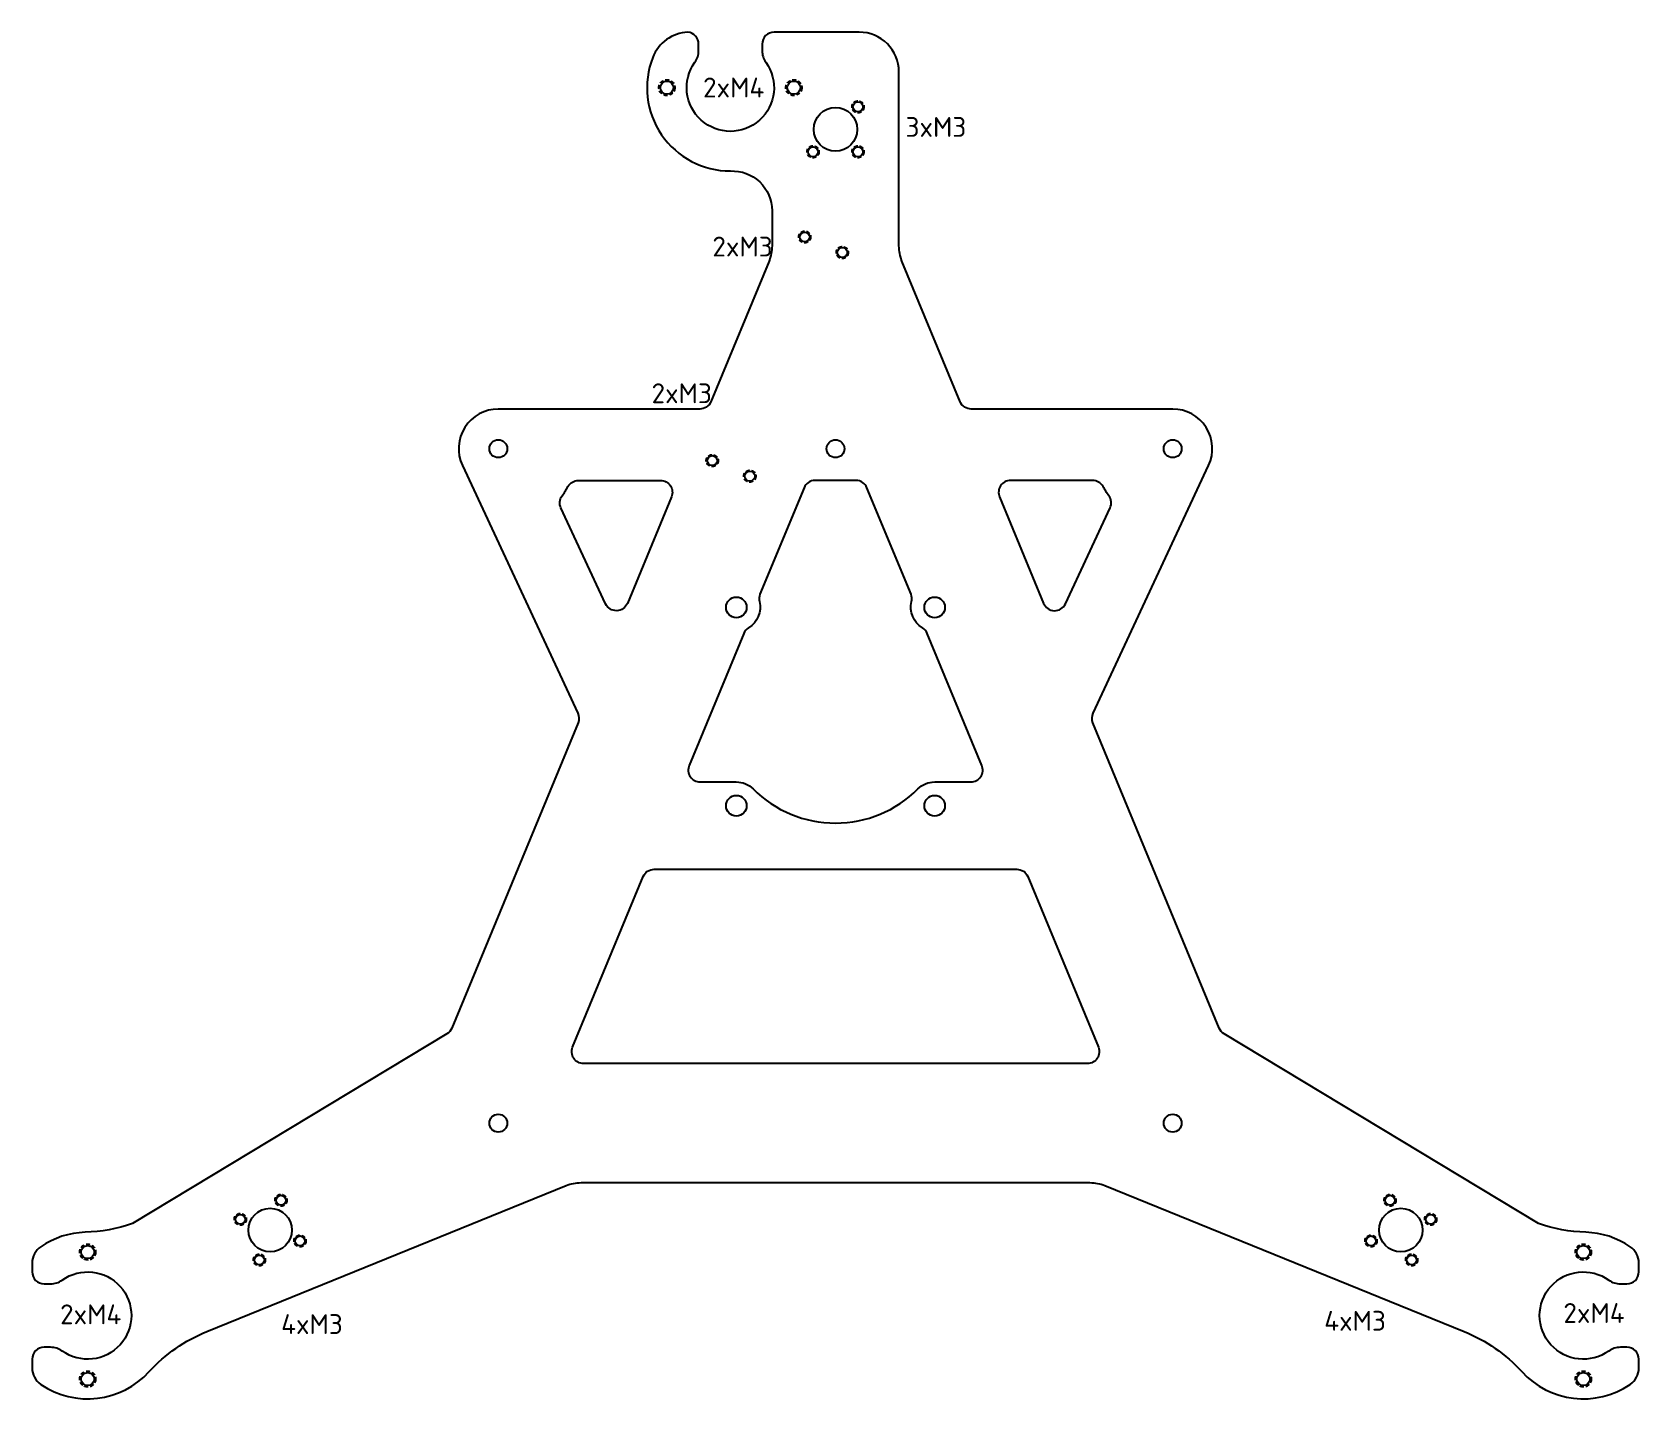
# Model space of a CAD drawing. Header units: millimetres. Extents: x 0 to 405, y 11 to 356.
import ezdxf

# ---------------------------------------------------------------- set-up
doc = ezdxf.new("R2010")
doc.units = ezdxf.units.MM
doc.linetypes.add('HIDDEN', pattern=[0.15, 0.1, -0.05])
doc.layers.get('0').update_dxf_attribs({"linetype": 'CONTINUOUS'})
doc.layers.add('note', color=5, linetype='CONTINUOUS')

msp = doc.modelspace()

# ---------------------------------------------------------------- linework, layer by layer
for points in [[(44.03, 28.4), (134.61, 65.2, -0.096764), (138.37, 65.93), (266.63, 65.93, -0.096764), (270.39, 65.2), (360.97, 28.4, -0.111935), (375.48, 18.29, 0.373307), (402.81, 15.07, 0.248268), (405, 19.2), (405, 21.43, 0.414214), (402, 24.43), (400.33, 24.43, 0.15686), (397.41, 23.49, -1.94826), (397.41, 41.37, 0.15686), (400.33, 40.43), (402, 40.43, 0.414214), (405, 43.43), (405, 45.66, 0.248268), (402.81, 49.79, 0.142682), (391.64, 53.42, -0.076143), (379.73, 55.62), (300.46, 103.45, -0.160268), (299.24, 104.87), (267.4, 181.86, -0.210146), (267.45, 184.27), (296.56, 246.71, 0.548619), (287.5, 260.93), (236.7, 260.93, -0.303484), (233.92, 262.78), (219.26, 298.24, -0.098365), (218.5, 302.06), (218.5, 345.93, 0.414214), (208.5, 355.93), (187, 355.93, 0.414214), (184, 352.93), (184, 351.26, 0.15686), (184.94, 348.34, -1.94826), (167.06, 348.34, 0.15686), (168, 351.26), (168, 352.93, 0.388406), (165.27, 355.92, 0.295676), (156.44, 349.57, 0.52793), (176, 320.93, -0.428061), (186.5, 310.93), (186.5, 302.06, -0.098365), (185.74, 298.24), (171.08, 262.78, -0.303484), (168.3, 260.93), (117.5, 260.93, 0.548619), (108.44, 246.71), (137.55, 184.27, -0.210146), (137.6, 181.86), (105.76, 104.87, -0.160268), (104.54, 103.45), (25.27, 55.62, -0.076143), (13.36, 53.42, 0.142682), (2.19, 49.79, 0.248268), (0, 45.66), (0, 43.43, 0.414214), (3, 40.43), (4.67, 40.43, 0.15686), (7.59, 41.37, -1.94826), (7.59, 23.49, 0.15686), (4.67, 24.43), (3, 24.43, 0.414214), (0, 21.43), (0, 19.2, 0.248268), (2.19, 15.07, 0.373307), (29.52, 18.29, -0.111935)], [(144.56, 211.83), (133.29, 236.01, -0.274639), (133.59, 239.06, 0.034293), (135.06, 241.37, -0.274639), (137.7, 242.93), (158.38, 242.93, -0.53435), (161.15, 238.78), (150.05, 211.95, -0.652693)], [(239.39, 171.08), (225.62, 204.37, 0.160165), (224.4, 205.8, -0.328764), (221.68, 212.38, 0.160165), (221.54, 214.24), (210.44, 241.08, 0.303484), (207.67, 242.93), (197.33, 242.93, 0.303484), (194.56, 241.08), (183.46, 214.24, 0.160165), (183.32, 212.38, -0.328764), (180.6, 205.8, 0.160165), (179.38, 204.37), (165.61, 171.08, 0.53435), (168.38, 166.93), (177.5, 166.93, -0.198912), (181.74, 165.17, 0.414214), (223.26, 165.17, -0.198912), (227.5, 166.93), (236.62, 166.93, 0.53435)], [(260.44, 211.83), (271.71, 236.01, 0.274639), (271.41, 239.06, -0.034293), (269.94, 241.37, 0.274639), (267.3, 242.93), (246.62, 242.93, 0.53435), (243.85, 238.78), (254.95, 211.95, 0.652693)], [(265.99, 95.93), (139.01, 95.93, -0.53435), (136.24, 100.08), (154.03, 143.08, -0.303484), (156.8, 144.93), (248.2, 144.93, -0.303484), (250.97, 143.08), (268.76, 100.08, -0.53435)]]:
    msp.add_lwpolyline(points, format="xyb", close=True)
at = {"linetype": 'HIDDEN', "ltscale": 10}
for centre, radius in [((160, 341.93), 2), ((192, 341.93), 2), ((208.16, 337.09), 1.5), ((196.84, 325.77), 1.5), ((208.16, 325.77), 1.5), ((194.74, 304.3), 1.5), ((204.21, 300.38), 1.5), ((171.43, 247.93), 1.5), ((180.9, 244.01), 1.5), ((62.72, 61.49), 1.5), ((342.28, 61.49), 1.5), ((52.48, 56.69), 1.5), ((352.52, 56.69), 1.5), ((67.52, 51.24), 1.5), ((337.48, 51.24), 1.5), ((14, 48.43), 2), ((391, 48.43), 2), ((57.28, 46.44), 1.5), ((347.72, 46.44), 1.5), ((14, 16.43), 2), ((391, 16.43), 2)]:
    msp.add_circle(centre, radius, dxfattribs=at)
for centre, radius in [((160, 341.93), 1.65), ((192, 341.93), 1.65), ((202.5, 331.43), 5.5), ((208.16, 337.09), 1.25), ((196.84, 325.77), 1.25), ((208.16, 325.77), 1.25), ((194.74, 304.3), 1.25), ((204.21, 300.38), 1.25), ((117.5, 250.93), 2.25), ((202.5, 250.93), 2.25), ((287.5, 250.93), 2.25), ((171.43, 247.93), 1.25), ((180.9, 244.01), 1.25), ((177.5, 210.93), 2.6), ((227.5, 210.93), 2.6), ((177.5, 160.93), 2.6), ((227.5, 160.93), 2.6), ((117.5, 80.93), 2.25), ((287.5, 80.93), 2.25), ((62.72, 61.49), 1.25), ((342.28, 61.49), 1.25), ((52.48, 56.69), 1.25), ((60, 53.97), 5.5), ((345, 53.97), 5.5), ((352.52, 56.69), 1.25), ((14, 48.43), 1.65), ((67.52, 51.24), 1.25), ((337.48, 51.24), 1.25), ((391, 48.43), 1.65), ((57.28, 46.44), 1.25), ((347.72, 46.44), 1.25), ((14, 16.43), 1.65), ((391, 16.43), 1.65)]:
    msp.add_circle(centre, radius)

# ---------------------------------------------------------------- texts
at = {"layer": 'note', "char_height": 5, "attachment_point": 1}
for s, insert in [('{\\fISOCPEUR|b0|i0|c238|p34;2xM4}', (169.11, 344.48)), ('{\\fISOCPEUR|b0|i0|c238|p34;3xM3}', (220.16, 334.53)), ('{\\fISOCPEUR|b0|i0|c238|p34;2xM3}', (171.46, 304.38)), ('{\\fISOCPEUR|b0|i0|c238|p34;2xM3}', (156.13, 267.4)), ('{\\fISOCPEUR|b0|i0|c238|p34;2xM4}', (7.04, 35.24)), ('{\\fISOCPEUR|b0|i0|c238|p34;4xM3}', (62.75, 32.78)), ('{\\fISOCPEUR|b0|i0|c238|p34;4xM3}', (325.68, 33.61)), ('{\\fISOCPEUR|b0|i0|c238|p34;2xM4}', (385.97, 35.57))]:
    msp.add_mtext_dynamic_manual_height_columns(s, width=95.6915, gutter_width=12.5, heights=[0], dxfattribs=dict(at, insert=insert))

doc.saveas('drawing.dxf')
